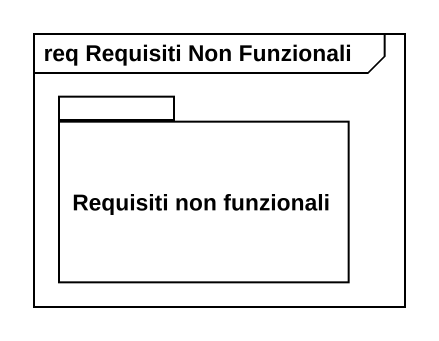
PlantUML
@startuml
mainframe req Requisiti Non Funzionali
package "Requisiti non funzionali" as Requisiti_non_funzionali {
}
@enduml
